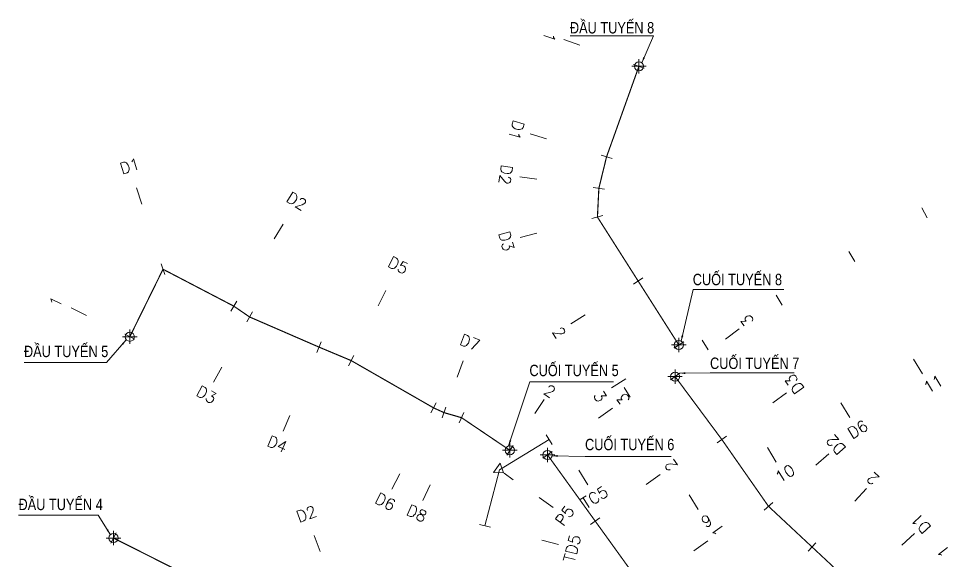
# Model space of a CAD drawing. Header units: metres. Extents: x 596585 to 599449, y 2303977 to 2307363.
# Drawn here: x 598395.3 to 598558.1, y 2304168.8 to 2304263.7 of the extents above; entities that cross this region are included whole.
import ezdxf

# ---------------------------------------------------------------- set-up
doc = ezdxf.new("R2010")
doc.units = ezdxf.units.M
doc.header["$MEASUREMENT"] = 0
doc.linetypes.add('CENTERX2', pattern=[4, 2.5, -0.5, 0.5, -0.5])
doc.linetypes.add('HIDDEN', pattern=[0.375, 0.25, -0.125])
for name, color, linetype, lineweight in [('LC Dim', 8, 'Continuous', 18), ('LC Khac', 4, 'Continuous', 9), ('LC MANH DUT', 35, 'HIDDEN', 5), ('LC Net thay', 7, 'Continuous', 25), ('LC Text2', 7, 'Continuous', 25)]:
    doc.layers.add(name, color=color, linetype=linetype, lineweight=lineweight)
doc.layers.add('TUYEN', color=7, linetype='Continuous')
doc.styles.add('T2', font='', dxfattribs={"width": 0.8})
doc.styles.add('TENCOC', font='Vnromanc.shx')
doc.styles.get('T2').set_extended_font_data('.VnArialH')
doc.dimstyles.get("Standard").update_dxf_attribs({"dimtxt": 0.18, "dimasz": 0.18, "dimexe": 0.18, "dimexo": 0.0625, "dimgap": 0.09, "dimtad": 0, "dimtih": 1, "dimtoh": 1, "dimdec": 4, "dimzin": 0, "dimdsep": 46, "dimtxsty": 'Standard', "dimcen": 0.09, "dimadec": 0, "dimazin": 0, "dimtfac": 1, "dimtdec": 4, "dimtofl": 0, "dimtmove": 0, "dimatfit": 3, "dimfxl": 1, "dimtolj": 1, "dimtzin": 0, "dimarcsym": 0})

# ---------------------------------------------------------------- blocks, each defined once
blk = doc.blocks.new('bu lon')
at = {"layer": 'LC Khac', "color": 9}
for p, q in [((0.79, 0), (-0.79, 0)), ((0, -0.79), (0, 0.79))]:
    blk.add_line(p, q, dxfattribs=at)
at = {"layer": 'LC Khac', "color": 7}
blk.add_circle((0, 0), 0.5, dxfattribs=at)
blk = doc.blocks.new('MM')
at = {"layer": 'LC Khac', "xscale": 2.289702860291335, "yscale": 2.289702860291335, "zscale": 2.289702860291335}
blk.add_blockref('bu lon', (0, 0), dxfattribs=at)

msp = doc.modelspace()

# ---------------------------------------------------------------- linework, layer by layer
at = {"layer": 'LC Net thay', "lineweight": 0, "flags": 128}
msp.add_lwpolyline([(598511.859, 2304207.062), (598510.152, 2304206.009)], dxfattribs=at)
at = {"layer": 'TUYEN', "color": 1, "lineweight": 0}
for p, q in [((598493.639, 2304259.074), (598490.814, 2304260.085)), ((598487.786, 2304242.668), (598484.913, 2304243.531)), ((598486.089, 2304235.581), (598483.121, 2304236.014)), ((598486.09, 2304226.133), (598483.19, 2304225.366)), ((598494.578, 2304211.831), (598492.047, 2304210.22)), ((598501.712, 2304200.622), (598499.181, 2304199.011)), ((598487.732, 2304190.791), (598488.769, 2304189.08)), ((598480.348, 2304184.075), (598481.953, 2304182.881)), ((598493.461, 2304184.563), (598495.016, 2304181.997)), ((598486.537, 2304179.815), (598488.944, 2304178.025)), ((598476.038, 2304175.072), (598477.974, 2304174.571)), ((598486.995, 2304172.327), (598489.899, 2304171.575))]:
    msp.add_line(p, q, dxfattribs=at)
at = {"layer": 'TUYEN', "color": 2, "lineweight": 0}
for p, q in [((598504.938, 2304255.033), (598503.054, 2304255.706)), ((598499.279, 2304239.218), (598497.364, 2304239.793)), ((598497.964, 2304233.852), (598495.985, 2304234.14)), ((598497.691, 2304229.202), (598495.758, 2304228.691)), ((598553.56, 2304230.582), (598554.532, 2304228.834)), ((598540.796, 2304222.899), (598541.827, 2304221.185)), ((598420.278, 2304220.754), (598420.9, 2304218.854)), ((598504.702, 2304218.274), (598503.015, 2304217.2)), ((598528.061, 2304215.232), (598529.093, 2304213.519)), ((598433.498, 2304214.195), (598432.469, 2304212.48)), ((598436.243, 2304212.314), (598435.275, 2304210.564)), ((598413.865, 2304208.41), (598415.659, 2304207.527)), ((598448.332, 2304207.073), (598447.547, 2304205.234)), ((598511.836, 2304207.065), (598510.149, 2304205.991)), ((598515.099, 2304207.376), (598516.136, 2304205.666)), ((598454.006, 2304204.689), (598453.12, 2304202.897)), ((598552.143, 2304204.051), (598553.69, 2304201.48)), ((598509.534, 2304200.395), (598511.139, 2304201.587)), ((598501.416, 2304199.084), (598502.452, 2304197.373)), ((598468.464, 2304196.397), (598467.55, 2304194.618)), ((598470.176, 2304195.613), (598469.481, 2304193.738)), ((598539.409, 2304196.384), (598540.956, 2304193.814)), ((598473.333, 2304194.691), (598472.485, 2304192.879)), ((598517.705, 2304189.389), (598519.328, 2304190.558)), ((598481.934, 2304188.897), (598480.815, 2304187.24)), ((598526.501, 2304188.562), (598528.056, 2304185.996)), ((598487.165, 2304186.676), (598488.788, 2304187.845)), ((598512.818, 2304180.269), (598514.373, 2304177.703)), ((598525.947, 2304177.6), (598527.457, 2304178.911)), ((598495.535, 2304175.058), (598497.158, 2304176.227)), ((598412.356, 2304173.587), (598411.456, 2304171.801)), ((598447.09, 2304173.131), (598448.111, 2304170.31)), ((598533.65, 2304170.4), (598535.015, 2304171.862))]:
    msp.add_line(p, q, dxfattribs=at)
at = {"layer": 'TUYEN', "color": 5, "lineweight": 0}
for p, q in [((598415.929, 2304234.045), (598416.862, 2304231.194)), ((598441.619, 2304227.729), (598440.076, 2304225.157)), ((598459.645, 2304216.097), (598458.315, 2304213.408)), ((598404.476, 2304213.032), (598407.168, 2304211.707)), ((598473.182, 2304203.723), (598472.139, 2304200.91)), ((598430.871, 2304202.633), (598429.42, 2304200.007)), ((598487.403, 2304196.996), (598485.724, 2304194.51)), ((598442.836, 2304194.197), (598441.658, 2304191.438)), ((598462.066, 2304183.945), (598460.694, 2304181.276)), ((598467.399, 2304182.011), (598466.128, 2304179.293))]:
    msp.add_line(p, q, dxfattribs=at)
at = {"layer": 'TUYEN', "color": 3, "lineweight": 0}
for p, q in [((598519.169, 2304207.548), (598521.577, 2304209.337)), ((598527.442, 2304196.402), (598529.877, 2304198.156)), ((598535.01, 2304185.465), (598537.276, 2304187.431)), ((598541.839, 2304179.172), (598543.886, 2304181.365)), ((598550.058, 2304171.456), (598552.265, 2304173.488))]:
    msp.add_line(p, q, dxfattribs=at)
at = {"layer": 'TUYEN', "color": 6, "lineweight": 0}
for p, q in [((598496.902, 2304193.69), (598499.336, 2304195.444)), ((598505.272, 2304182.072), (598507.706, 2304183.826)), ((598513.642, 2304170.454), (598516.076, 2304172.208))]:
    msp.add_line(p, q, dxfattribs=at)
at = {"layer": 'TUYEN', "color": 1, "linetype": 'CENTERX2', "lineweight": 40, "const_width": 0.2}
for points in [[(598503.996, 2304255.37), (598498.321, 2304239.505), (598496.974, 2304233.996), (598496.724, 2304228.946), (598510.992, 2304206.528), (598496.724, 2304228.946), (598510.992, 2304206.528)], [(598414.762, 2304207.968), (598420.589, 2304219.804), (598432.984, 2304213.338), (598435.759, 2304211.439), (598447.939, 2304206.153), (598453.563, 2304203.793), (598468.007, 2304195.508), (598469.828, 2304194.676), (598472.909, 2304193.785), (598481.374, 2304188.069)], [(598545.103, 2304160.029), (598541.964, 2304164.008), (598526.702, 2304178.255), (598518.516, 2304189.973), (598510.337, 2304200.991)], [(598504.717, 2304164.025), (598487.977, 2304187.261)], [(598411.906, 2304172.694), (598447.463, 2304154.78), (598450.866, 2304162.701), (598468.582, 2304153.696)]]:
    msp.add_lwpolyline(points, dxfattribs=at)
at = {"layer": 'TUYEN', "color": 1, "lineweight": 0}
msp.add_lwpolyline([(598477.006, 2304174.821), (598479.555, 2304184.665), (598488.251, 2304189.936)], dxfattribs=at)
msp.add_lwpolyline([(598478.494, 2304184.208), (598479.688, 2304185.812), (598480.249, 2304184.148)], close=True, dxfattribs=at)

# ---------------------------------------------------------------- block references
at = {"layer": 'LC MANH DUT', "xscale": 0.6987324145411622, "yscale": 0.6987324145411622, "zscale": 0.6987324145411622, "rotation": 359.999216292062}
for p in [(598503.996, 2304255.37, 0), (598414.762, 2304207.968, 0), (598510.992, 2304206.528, 0), (598510.337, 2304200.991, 0), (598481.374, 2304188.069, 0), (598487.977, 2304187.261, 0), (598411.906, 2304172.694, 0)]:
    msp.add_blockref('MM', p, dxfattribs=at)

# ---------------------------------------------------------------- texts
at = {"layer": 'LC Text2', "style": 'T2', "width": 0.8}
for s, p in [('®Çu tuyÕn 8', (598491.896, 2304261.131)), ('cuèi tuyÕn 8', (598513.432, 2304217.005, 0)), ('®Çu tuyÕn 5', (598396.21, 2304204.402, 0)), ('cuèi tuyÕn 7', (598516.456, 2304202.322, 0)), ('cuèi tuyÕn 5', (598484.804, 2304201.066, 0)), ('cuèi tuyÕn 6', (598494.552, 2304188.084, 0)), ('®Çu tuyÕn 4', (598395.255, 2304177.589, 0))]:
    msp.add_text(s, height=2, rotation=0.00078, dxfattribs=at).set_placement(p)
at = {"layer": 'TUYEN', "color": 1, "lineweight": 0, "style": 'TENCOC'}
for s, rotation, p in [('1', 250.31876, (598487.663, 2304261.667)), ('D1', 253.28928, (598482.04, 2304246.133)), ('D2', 261.71241, (598479.911, 2304238.262)), ('D3', 284.81948, (598479.356, 2304226.174)), ('2', 302.47395, (598488.737, 2304208.903)), ('3', 302.47395, (598495.871, 2304197.694)), ('TC5', 31.21767, (598494.671, 2304177.696)), ('P5', 53.35136, (598490.757, 2304174.598)), ('TD5', 75.48504, (598492.655, 2304168.255))]:
    msp.add_text(s, height=2, rotation=rotation, dxfattribs=at).set_placement(p)
at = {"layer": 'TUYEN', "color": 5, "lineweight": 0, "style": 'TENCOC'}
for s, rotation, p in [('D1', 18.11913, (598413.405, 2304236.398)), ('D2', 329.03536, (598441.998, 2304231.786)), ('D5', 333.69576, (598459.79, 2304220.367)), ('1', 63.78873, (598402.304, 2304212.883)), ('D7', 339.66404, (598472.388, 2304206.651)), ('D3', 331.08135, (598426.185, 2304197.796)), ('2', 325.96927, (598487.096, 2304198.091)), ('D4', 336.88602, (598438.62, 2304188.929)), ('D6', 332.80606, (598457.528, 2304178.968)), ('D8', 334.92312, (598463.048, 2304176.87))]:
    msp.add_text(s, height=2, rotation=rotation, dxfattribs=at).set_placement(p)
at = {"layer": 'TUYEN', "color": 3, "lineweight": 0, "style": 'TENCOC'}
for s, rotation, p in [('3', 126.59122, (598524.284, 2304210.724)), ('D3', 125.76318, (598533.083, 2304198.837)), ('D2', 130.95182, (598540.407, 2304188.399)), ('2', 136.96852, (598546.299, 2304183.217)), ('D1', 132.62252, (598555.319, 2304174.6)), ('1', 128.27652, (598558.648, 2304170.308))]:
    msp.add_text(s, height=2, rotation=rotation, dxfattribs=at).set_placement(p)
at = {"layer": 'TUYEN', "color": 2, "lineweight": 0, "style": 'TENCOC'}
for s, rotation, p in [('11', 31.04939, (598554.639, 2304197.966)), ('D6', 31.04939, (598541.374, 2304189.98)), ('10', 31.21767, (598528.649, 2304182.262)), ('D2', 19.90392, (598444.399, 2304175.386)), ('9', 31.21767, (598515.658, 2304174.389))]:
    msp.add_text(s, height=2, rotation=rotation, dxfattribs=at).set_placement(p)
at = {"layer": 'TUYEN', "color": 6, "lineweight": 0, "style": 'TENCOC'}
for s, p in [('3', (598502.565, 2304196.949)), ('2', (598510.935, 2304185.331)), ('1', (598519.111, 2304173.984))]:
    msp.add_text(s, height=2, rotation=125.77064, dxfattribs=at).set_placement(p)

# ---------------------------------------------------------------- leaders
at = {"layer": 'LC Dim', "lineweight": 0}
for points in [[(598504.492, 2304255.997, 0), (598506.557, 2304260.691, 0), (598491.915, 2304260.691, 0)], [(598511.4, 2304207.216), (598513.479, 2304216.247), (598529.417, 2304216.247)], [(598414.155, 2304207.447), (598410.701, 2304203.468), (598396.229, 2304203.468)], [(598511.139, 2304201.587), (598516.503, 2304201.658), (598531.181, 2304201.658)], [(598481.14, 2304188.833), (598484.851, 2304200.056), (598499.552, 2304200.056)], [(598488.762, 2304187.107), (598494.599, 2304186.97), (598509.661, 2304186.97)], [(598411.353, 2304173.272), (598409.219, 2304176.712), (598395.274, 2304176.712)]]:
    msp.add_leader(points, dimstyle='Standard', override={"dimasz": 1, "dimgap": 0.09, "dimtad": 0, "dimdsep": 0, "dimtix": 1, "dimlwd": 0, "dimlwe": 0}, dxfattribs=at)

doc.saveas('drawing.dxf')
